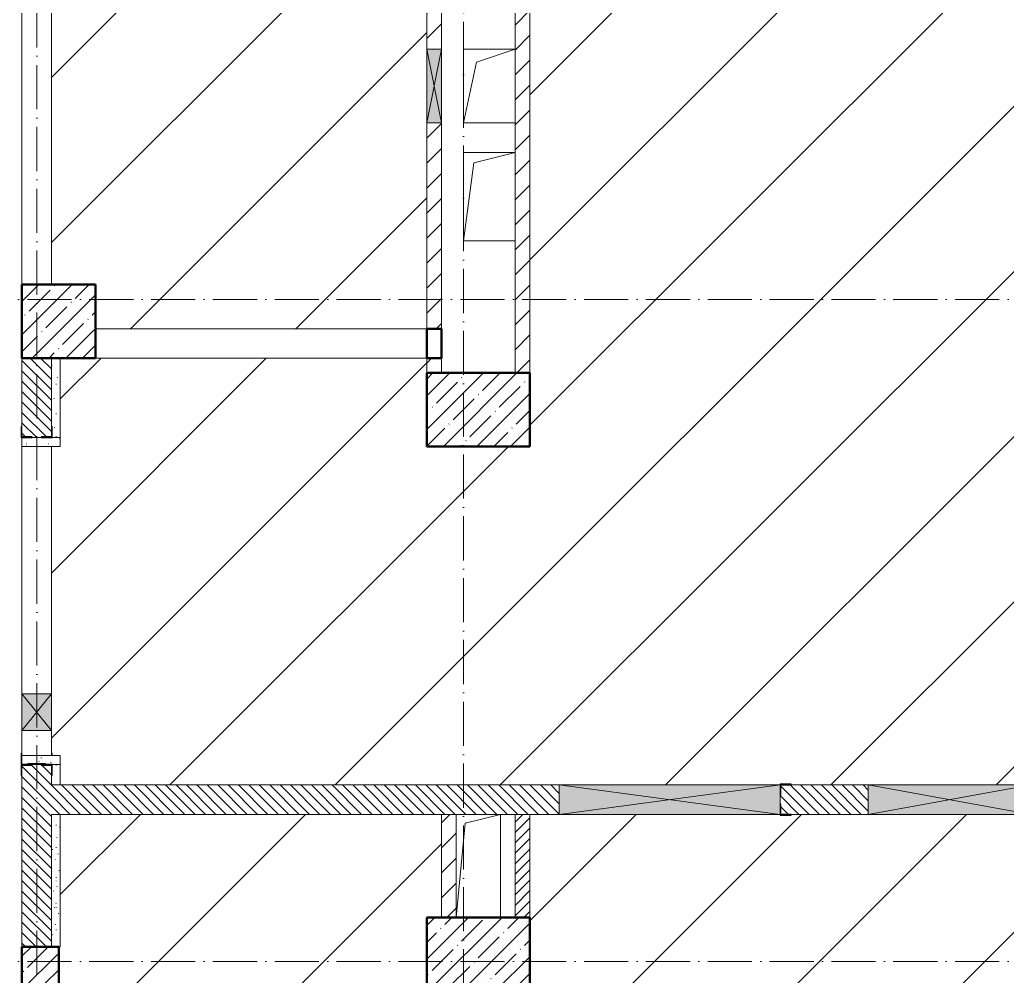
# Model space of a CAD drawing. Header units: millimetres. Extents: x -17017 to 628417, y -109036 to 199237.
# Drawn here: x 117995 to 124703, y 126695 to 133195 of the extents above; entities that cross this region are included whole.
import ezdxf

# ---------------------------------------------------------------- set-up
doc = ezdxf.new("R2010")
doc.units = ezdxf.units.MM
doc.linetypes.add('50_200_ШТРИХ_1Т_ш5_п1_п1_', pattern=[700, 500, -100, 0, -100])
for name, color, linetype, lineweight in [('3.1) ЖБ окна 1.2 м', 102, 'Continuous', 30), ('A-DETL-GENF-OTLN', 7, 'Continuous', 9), ('A-FLOR-____-OTLN', 7, 'Continuous', 9), ('A-GENM-____-MCUT', 7, 'Continuous', 25), ('A-GENM-____-OTLN', 7, 'Continuous', 9), ('A-GENM-____-OTLN-1', 7, 'Continuous', 25), ('A-GLAZ-____-OTLN', 7, 'Continuous', 9), ('A-WALL-____-MCUT', 7, 'Continuous', 13), ('A-WALL-____-MCUT-2', 7, 'Continuous', 50), ('A-WALL-____-PATT-1', 7, 'Continuous', 9), ('A-WALL-FNSH-MCUT-1', 7, 'Continuous', 9), ('I-WALL-____-OTLN', 7, 'Continuous', 9), ('S-COLS-____-MCUT', 7, 'Continuous', 50), ('S-COLS-____-OTLN', 7, 'Continuous', 9), ('S-GRID-____-OTLN-1', 7, '50_200_ШТРИХ_1Т_ш5_п1_п1_', 9), ('стяжа', 7, 'Continuous', 30)]:
    doc.layers.add(name, color=color, linetype=linetype, lineweight=lineweight)
doc.layers.add('A-WALL-____-PATT-2', color=7, linetype='Continuous', lineweight=9, true_color=0x787878)
pattern_1 = [(135, (43259.71, 63713.66), (-35.35534, -35.35534), [])]
pattern_2 = [(45, (43259.71, 63713.66), (-84.85281, 84.85281), [])]
pattern_3 = [(0, (43259.71, 63713.66), (203.2, 50.8), [3.353, -149.047, 3.353, -149.047, -812.8]), (0, (43259.71, 63713.66), (203.2, 50.8), [-304.8, 3.353, -301.447, 3.353, -149.047, -355.6]), (0, (43259.71, 63713.66), (203.2, 50.8), [-762, 3.353, -98.247, 3.353, -250.647]), (120, (43335.91, 63739.06), (-145.59409, 150.576362), [3.353, -149.047, 3.353, -149.047, -812.8]), (120, (43335.91, 63739.06), (-145.59409, 150.576362), [-304.8, 3.353, -301.447, 3.353, -149.047, -355.6]), (120, (43335.91, 63739.06), (-145.59409, 150.576362), [-762, 3.353, -98.247, 3.353, -250.647]), (240, (43361.31, 63840.66), (-57.60591, -201.376362), [3.353, -149.047, 3.353, -149.047, -812.8]), (240, (43361.31, 63840.66), (-57.60591, -201.376362), [-304.8, 3.353, -301.447, 3.353, -149.047, -355.6]), (240, (43361.31, 63840.66), (-57.60591, -201.376362), [-762, 3.353, -98.247, 3.353, -250.647])]

# ---------------------------------------------------------------- blocks, each defined once
blk = doc.blocks.new('BSC_Колонна _Прямоугольная - 500х700-V106-АР1_План отверстий 2 этажа в осях 1-64_Ю-ЯЯ')
at = {"layer": 'S-COLS-____-OTLN'}
h = blk.add_hatch(dxfattribs=at)
h.set_pattern_fill('FP_119', color=256, style=0, pattern_type=2)
h.set_pattern_definition([(315, (-63131.04, 77850), (114.04925, 114.04925), []), (315, (-63131.04, 77735.95), (114.04925, 114.04925), [201.613, -40.323, 3.353, -36.97])])
h.paths.add_polyline_path([(-250, 350), (-250, -350), (250, -350), (250, 350)], flags=0)
at = {"layer": 'S-COLS-____-MCUT'}
for p, q in [((250, 350), (-250, 350)), ((-250, 350), (-250, -350)), ((250, -350), (250, 350)), ((-250, -350), (250, -350))]:
    blk.add_line(p, q, dxfattribs=at)
blk = doc.blocks.new('BSC_Колонна _Прямоугольная - 500х700-V129-АР1_План отверстий 2 этажа в осях 1-64_Ю-ЯЯ')
at = {"layer": 'S-COLS-____-OTLN'}
h = blk.add_hatch(dxfattribs=at)
h.set_pattern_fill('FP_142', color=256, style=0, pattern_type=2)
h.set_pattern_definition([(315, (-66831.04, 77850), (114.04925, 114.04925), []), (315, (-66831.04, 77735.95), (114.04925, 114.04925), [201.613, -40.323, 3.353, -36.97])])
h.paths.add_polyline_path([(-250, -350), (250, -350), (250, 350), (-250, 350), (-250, 95.2)], flags=0)
at = {"layer": 'S-COLS-____-MCUT'}
for p, q in [((250, 350), (-250, 350)), ((-250, 350), (-250, -350)), ((250, -350), (250, 350)), ((-250, -350), (250, -350))]:
    blk.add_line(p, q, dxfattribs=at)
blk = doc.blocks.new('BSC_Колонна _Прямоугольная - 500х500-V144-АР1_План отверстий 2 этажа в осях 1-64_Ю-ЯЯ')
at = {"layer": 'S-COLS-____-OTLN'}
h = blk.add_hatch(dxfattribs=at)
h.set_pattern_fill('FP_157', color=256, style=0, pattern_type=2)
h.set_pattern_definition([(45, (-75000, -67431.04), (-114.04925, 114.04925), []), (45, (-74885.95, -67431.04), (-114.04925, 114.04925), [201.613, -40.323, 3.353, -36.97])])
h.paths.add_polyline_path([(-250, -250), (250, -250), (250, 250), (-250, 250)], flags=0)
at = {"layer": 'S-COLS-____-MCUT'}
for p, q in [((250, 250), (-250, 250)), ((-250, 250), (-250, -250)), ((250, -250), (250, 250)), ((-250, -250), (250, -250))]:
    blk.add_line(p, q, dxfattribs=at)
blk = doc.blocks.new('Фахверк_СКБ_Уголок - 200_3960-28339211-АР1_План отверстий 2 этажа в осях 1-64_Ю-ЯЯ')
at = {"layer": 'A-GENM-____-MCUT'}
for p, q in [((125, 156), (50, 156)), ((50, 156), (50, 150)), ((50, 150), (119, 150)), ((119, 150), (119, 81)), ((125, 81), (125, 156)), ((119, 81), (125, 81)), ((125, 19), (119, 19)), ((119, 19), (119, -50)), ((125, -56), (125, 19)), ((119, -50), (50, -50)), ((50, -50), (50, -56)), ((50, -56), (125, -56))]:
    blk.add_line(p, q, dxfattribs=at)
blk = doc.blocks.new('154_Стойка_СКБ_Уголок - СМ-2540_200-37126399-АР1_План отверстий 2 этажа в осях 1-64_Ю-ЯЯ')
at = {"layer": 'A-GENM-____-MCUT'}
for p, q in [((125, 156), (125, 81)), ((200, 156), (125, 156)), ((131, 81), (131, 150)), ((131, 150), (200, 150)), ((200, 150), (200, 156)), ((125, 81), (131, 81)), ((131, 19), (125, 19)), ((125, 19), (125, -56)), ((131, -50), (131, 19)), ((125, -56), (200, -56)), ((200, -50), (131, -50)), ((200, -56), (200, -50))]:
    blk.add_line(p, q, dxfattribs=at)
blk = doc.blocks.new('Стойка_Влож_Полоса боковая - Полоса-V150-АР1_План отверстий 2 этажа в осях 1-64_Ю-ЯЯ')
at = {"layer": 'A-GENM-____-OTLN'}
for p, q in [((-5, 60), (0, 60)), ((-5, -60), (-5, 60)), ((0, 31), (0, -31)), ((0, -60), (-5, -60))]:
    blk.add_line(p, q, dxfattribs=at)
blk = doc.blocks.new('Фахверк_СКБ_Уголок - 200_3550-28267367-АР1_План отверстий 2 этажа в осях 1-64_Ю-ЯЯ')
at = {"layer": 'A-GENM-____-MCUT'}
for p, q in [((200, 156), (125, 156)), ((125, 156), (125, 81)), ((131, 81), (131, 150)), ((131, 150), (200, 150)), ((200, 150), (200, 156)), ((125, 81), (131, 81)), ((131, 19), (125, 19)), ((125, 19), (125, -56)), ((131, -50), (131, 19)), ((125, -56), (200, -56)), ((200, -50), (131, -50)), ((200, -56), (200, -50))]:
    blk.add_line(p, q, dxfattribs=at)
blk = doc.blocks.new('Стойка_Влож_Уголок_Опорный - Уголок-V151-АР1_План отверстий 2 этажа в осях 1-64_Ю-ЯЯ')
at = {"layer": 'A-GENM-____-OTLN'}
for p, q in [((0, 0), (0, -6)), ((-212, -75), (-212, -60)), ((-6, -6), (0, -6)), ((0, -6), (0, -75)), ((-212, -75), (-206, -75)), ((-6, -75), (0, -75))]:
    blk.add_line(p, q, dxfattribs=at)
blk = doc.blocks.new('AR_Отверстие прямоугольное _в плите_ - AR_Отверстие прямоугольное _в плите_-30552540-АР1_План отверстий 2 этажа в осях 1-64_Ю-ЯЯ')
at = {"layer": 'A-GENM-____-OTLN'}
for p, q in [((175, 250), (-175, 250)), ((-175, 250), (-175, -250)), ((-87.5, 162.5), (175, 250)), ((-175, -250), (-87.5, 162.5)), ((-175, -250), (175, -250))]:
    blk.add_line(p, q, dxfattribs=at)
blk = doc.blocks.new('AR_Отверстие прямоугольное _в плите_ - AR_Отверстие прямоугольное _в плите_-30552533-АР1_План отверстий 2 этажа в осях 1-64_Ю-ЯЯ')
at = {"layer": 'A-GENM-____-OTLN'}
for p, q in [((175, 300), (-175, 300)), ((-175, 300), (-175, -300)), ((-105, 230), (175, 300)), ((-175, -300), (-105, 230)), ((-175, -300), (175, -300))]:
    blk.add_line(p, q, dxfattribs=at)
blk = doc.blocks.new('AR_Отверстие прямоугольное _в плите_ - AR_Отверстие прямоугольное _в плите_-30459803-АР1_План отверстий 2 этажа в осях 1-64_Ю-ЯЯ')
at = {"layer": 'A-GENM-____-OTLN'}
for p, q in [((-90, 290), (150, 350)), ((150, -350), (150, 350)), ((-150, -350), (-90, 290))]:
    blk.add_line(p, q, dxfattribs=at)
blk = doc.blocks.new('BSC_Колонна _Прямоугольная1 - 200х100 _металл_-35191705-АР1_План отверстий 2 этажа в осях 1-64_Ю-ЯЯ')
at = {"layer": 'S-COLS-____-MCUT'}
for p, q in [((100, 50), (-100, 50)), ((-100, 50), (-100, -50)), ((100, -50), (100, 50)), ((-100, -50), (100, -50))]:
    blk.add_line(p, q, dxfattribs=at)
blk = doc.blocks.new('AR_Отверстие прямоугольное _в стене__БезПР - AR_Отверстие прямоугольное _в стене__БезПР-36392898-АР1_План отверстий 2 этажа в осях 1-64_Ю-ЯЯ')
at = {"layer": 'A-GLAZ-____-OTLN'}
blk.add_hatch(color=256, dxfattribs=at).paths.add_polyline_path([(125, 100), (-125, 100), (-125, -100), (125, -100)], flags=0)
at = {"layer": 'A-DETL-GENF-OTLN'}
for p, q in [((-125, -100), (-125, 100)), ((-125, 100), (125, 100)), ((125, 100), (-125, -100)), ((-125, 100), (125, -100)), ((125, 100), (-125, 100)), ((-125, 100), (-125, -100)), ((125, 100), (125, -100)), ((125, -100), (125, 100)), ((125, -100), (-125, -100)), ((-125, -100), (125, -100))]:
    blk.add_line(p, q, dxfattribs=at)
blk = doc.blocks.new('AR_Отверстие прямоугольное _в стене__БезПР - AR_Отверстие прямоугольное _в стене__БезПР-36789370-АР1_План отверстий 2 этажа в осях 1-64_Ю-ЯЯ')
at = {"layer": 'A-GLAZ-____-OTLN'}
blk.add_hatch(color=256, dxfattribs=at).paths.add_polyline_path([(750, -100), (750, 100), (-750, 100), (-750, -100)], flags=0)
at = {"layer": 'A-DETL-GENF-OTLN'}
for p, q in [((-750, -100), (-750, 100)), ((-750, 100), (750, 100)), ((750, 100), (-750, -100)), ((-750, 100), (750, -100)), ((750, 100), (-750, 100)), ((-750, 100), (-750, -100)), ((750, 100), (750, -100)), ((750, -100), (750, 100)), ((750, -100), (-750, -100)), ((-750, -100), (750, -100))]:
    blk.add_line(p, q, dxfattribs=at)
at = {"layer": 'A-GLAZ-____-OTLN'}
blk.add_line((750, 100), (-750, 100), dxfattribs=at)
blk = doc.blocks.new('AR_Отверстие прямоугольное _в стене_ - AR_Отверстие прямоугольное _в стене__ОВ-36826716-АР1_План отверстий 2 этажа в осях 1-64_Ю-ЯЯ')
at = {"layer": 'A-GLAZ-____-OTLN'}
blk.add_hatch(color=256, dxfattribs=at).paths.add_polyline_path([(550, -100), (550, 100), (-550, 100), (-550, -100), (239.8, -100)], flags=0)
at = {"layer": 'A-DETL-GENF-OTLN'}
for p, q in [((-550, -100), (-550, 100)), ((-550, 100), (550, 100)), ((550, 100), (-550, -100)), ((-550, 100), (550, -100)), ((550, 100), (-550, 100)), ((-550, 100), (-550, -100)), ((550, 100), (550, -100)), ((550, -100), (550, 100)), ((550, -100), (-550, -100)), ((-550, -100), (550, -100))]:
    blk.add_line(p, q, dxfattribs=at)
blk = doc.blocks.new('AR_Отверстие прямоугольное _в стене__БезПР - AR_Отверстие прямоугольное _в стене__БезПР-36788837-АР1_План отверстий 2 этажа в осях 1-64_Ю-ЯЯ')
at = {"layer": 'A-GLAZ-____-OTLN'}
blk.add_hatch(color=256, dxfattribs=at).paths.add_polyline_path([(250, -50), (250, 50), (-250, 50), (-250, -50)], flags=0)
at = {"layer": 'A-DETL-GENF-OTLN'}
for p, q in [((-250, -50), (-250, 50)), ((-250, 50), (250, 50)), ((250, 50), (-250, -50)), ((-250, 50), (250, -50)), ((250, 50), (-250, 50)), ((-250, 50), (-250, -50)), ((250, 50), (250, -50)), ((250, -50), (250, 50)), ((250, -50), (-250, -50)), ((-250, -50), (250, -50))]:
    blk.add_line(p, q, dxfattribs=at)
at = {"layer": 'A-GLAZ-____-OTLN'}
blk.add_line((250, 50), (-250, 50), dxfattribs=at)
blk = doc.blocks.new('2этаж')
at = {"layer": 'S-GRID-____-OTLN-1', "color": 251, "ltscale": 0.6, "true_color": 0x636466}
for p, q in [((62158.3, 549908.8), (62158.3, 498997)), ((59258.3, 549613.9), (59258.3, 499306.9)), ((88482.7, 526597), (-20260.4, 526597)), ((88482.7, 522097), (-20260.4, 522097))]:
    blk.add_line(p, q, dxfattribs=at)

msp = doc.modelspace()

# ---------------------------------------------------------------- hatches: boundary and pattern name
at = {"layer": 'A-WALL-____-PATT-1'}
h = msp.add_hatch(dxfattribs=at)
h.set_pattern_fill('FP_4', color=256, style=0, pattern_type=2)
h.set_pattern_definition(pattern_2)
h.paths.add_polyline_path([(120759.7, 130794.7), (120859.7, 130794.7), (120859.7, 130894.7), (120759.7, 130894.7)], flags=0)
h.paths.add_polyline_path([(120859.7, 131094.7), (120859.7, 132494.7), (120759.7, 132494.7), (120759.7, 131094.7)], flags=0)
h.paths.add_polyline_path([(120759.7, 132994.7), (120859.7, 132994.7), (120859.7, 133594.7), (120759.7, 133594.7)], flags=0)
h = msp.add_hatch(dxfattribs=at)
h.set_pattern_fill('FP_4', color=256, style=0, pattern_type=2)
h.set_pattern_definition(pattern_2)
h.paths.add_polyline_path([(121459.7, 130794.7), (121459.7, 133594.7), (121359.7, 133594.7), (121359.7, 130794.7)], flags=0)
h = msp.add_hatch(dxfattribs=at)
h.set_pattern_fill('FP_6', color=256, style=0, pattern_type=2)
h.set_pattern_definition(pattern_1)
h.paths.add_polyline_path([(118209.7, 126894.7), (118209.7, 128128.7), (118140.7, 128128.7), (118140.7, 128134.7), (118078.7, 128134.7), (118078.7, 128128.7), (118009.7, 128128.7), (118009.7, 126894.7)], flags=0)
h.paths.add_polyline_path([(118140.7, 130354.7), (118140.7, 130360.7), (118209.7, 130360.7), (118209.7, 130894.7), (118009.7, 130894.7), (118009.7, 130360.7), (118078.7, 130360.7), (118078.7, 130354.7)], flags=0)
h = msp.add_hatch(dxfattribs=at)
h.set_pattern_fill('FP_6', color=256, style=0, pattern_type=2)
h.set_pattern_definition(pattern_1)
h.paths.add_polyline_path([(132509.7, 127794.7), (132509.7, 127994.7), (128115.7, 127994.7), (128115.7, 127925.7), (128109.7, 127925.7), (128109.7, 127994.7), (124859.7, 127994.7), (124859.7, 127794.7), (125484.7, 127794.7), (125484.7, 127894.7), (126734.7, 127894.7), (126734.7, 127794.7), (128109.7, 127794.7), (128109.7, 127863.7), (128115.7, 127863.7), (128115.7, 127794.7), (132309.7, 127794.7)], flags=0)
h.paths.add_polyline_path([(123234.7, 127794.7), (123759.7, 127794.7), (123759.7, 127994.7), (123165.7, 127994.7), (123165.7, 127925.7), (123159.7, 127925.7), (123159.7, 127863.7), (123165.7, 127863.7), (123165.7, 127794.7)], flags=0)
h.paths.add_polyline_path([(121659.7, 127794.7), (121659.7, 127994.7), (118209.7, 127994.7), (118209.7, 127794.7), (121014.6, 127794.7)], flags=0)
h = msp.add_hatch(dxfattribs=at)
h.set_pattern_fill('FP_4', color=256, style=0, pattern_type=2)
h.set_pattern_definition(pattern_2)
h.paths.add_polyline_path([(120959.7, 127094.7), (120959.7, 127794.7), (120859.7, 127794.7), (120859.7, 127094.7)], flags=0)
h = msp.add_hatch(dxfattribs=at)
h.set_pattern_fill('FP_5', color=256, style=0, pattern_type=2)
h.set_pattern_definition([(45, (43259.71, 63713.66), (-35.35534, 35.35534), [])])
h.paths.add_polyline_path([(121459.7, 127094.7), (121459.7, 127794.7), (121359.7, 127794.7), (121359.7, 127094.7)], flags=0)
h = msp.add_hatch(dxfattribs=at)
h.set_pattern_fill('FP_13', color=256, style=0, pattern_type=2)
h.set_pattern_definition([(45, (43259.71, 63713.66), (-114.04925, 114.04925), []), (45, (43373.76, 63713.66), (-114.04925, 114.04925), [201.612, -40.322, 3.353, -36.97])])
h.paths.add_polyline_path([(118009.7, 118844.7), (118259.7, 118844.7), (118259.7, 126894.7), (118009.7, 126894.7), (118009.7, 119323.8)], flags=0)
at = {"layer": 'A-WALL-____-PATT-2'}
h = msp.add_hatch(dxfattribs=at)
h.set_pattern_fill('FP_165', color=256, style=0, pattern_type=2)
h.set_pattern_definition(pattern_3)
h.paths.add_polyline_path([(118215.7, 127994.7), (118269.7, 127994.7), (118269.7, 128134.7), (118215.7, 128134.7), (118215.7, 128059.7), (118209.7, 128059.7), (118209.7, 127994.7)], flags=0)
h.paths.add_polyline_path([(118215.7, 130354.7), (118269.7, 130354.7), (118269.7, 130894.7), (118209.7, 130894.7), (118209.7, 130429.7), (118215.7, 130429.7), (118215.7, 130360.7)], flags=0)
h = msp.add_hatch(dxfattribs=at)
h.set_pattern_fill('FP_165', color=256, style=0, pattern_type=2)
h.set_pattern_definition(pattern_3)
h.paths.add_polyline_path([(118215.7, 130294.7), (118269.7, 130294.7), (118269.7, 130354.7), (118009.7, 130354.7), (118009.7, 130294.7), (118209.7, 130294.7)], flags=0)
h = msp.add_hatch(dxfattribs=at)
h.set_pattern_fill('FP_165', color=256, style=0, pattern_type=2)
h.set_pattern_definition(pattern_3)
h.paths.add_polyline_path([(118009.7, 128134.7), (118049.7, 128134.7), (118049.7, 128139.7), (118169.7, 128139.7), (118169.7, 128134.7), (118269.7, 128134.7), (118269.7, 128194.7), (118009.7, 128194.7)], flags=0)
h = msp.add_hatch(dxfattribs=at)
h.set_pattern_fill('FP_165', color=256, style=0, pattern_type=2)
h.set_pattern_definition(pattern_3)
h.paths.add_polyline_path([(118269.7, 126894.7), (118269.7, 127794.7), (118209.7, 127794.7), (118209.7, 126894.7)], flags=0)
at = {"layer": 'стяжа'}
h = msp.add_hatch(dxfattribs=at)
h.set_pattern_fill('ANSI31', color=5, scale=250)
h.paths.add_polyline_path([(126059.7, 141394.7), (126059.7, 141894.7), (126059.7, 143394.7), (126559.7, 143394.7), (126559.7, 145394.7), (126059.7, 145394.7), (126059.7, 145894.7), (126459.7, 145894.7), (126459.7, 146719.7), (126453.7, 146719.7), (126453.7, 146794.7), (126453.7, 146800.7), (126453.7, 146869.7), (126459.7, 148494.7), (126453.7, 148494.7), (126453.7, 148569.7), (126459.7, 148894.7), (126159.7, 148894.7), (126159.7, 149144.7), (121509.7, 149144.7), (121509.7, 149138.7), (121457.5, 149138.7), (121457.5, 149044.7), (121259.7, 149044.7), (121259.7, 148894.7), (120759.7, 148894.7), (120759.7, 149044.7), (120559.7, 149044.7), (120559.7, 149144.7), (120384.7, 149144.7), (120384.7, 149138.7), (120309.7, 149138.7), (118509.7, 149144.7), (118509.7, 148894.7), (118209.7, 148894.7), (118209.7, 147594.7), (119009.7, 147594.7), (119009.7, 147494.7), (119009.7, 147444.7), (119009.7, 146094.7), (119009.7, 146044.7), (119009.7, 145944.7), (118709.7, 145944.7), (118709.7, 144094.7), (118209.7, 144094.7), (118209.7, 139544.7), (118509.7, 139544.7), (118959.7, 139544.7), (118959.7, 137644.7), (118209.7, 137644.7), (118209.7, 134094.7), (118509.7, 134094.7), (118509.7, 133594.7), (118209.7, 133594.7), (118209.7, 131394.7), (118509.7, 131394.7), (118509.7, 131094.7), (120759.7, 131094.7), (120759.7, 132494.7), (120759.7, 132994.7), (120759.7, 133594.7), (120759.7, 134094.7), (120759.7, 134594.7), (120759.7, 136144.7), (124159.7, 136144.7), (124209.7, 136144.7), (124839.7, 136144.7), (126189.7, 136144.7), (126659.7, 136144.7), (126659.7, 138694.7), (126059.7, 138694.7), (126059.7, 139044.7), (126059.7, 139544.7)])
h.paths.add_polyline_path([(121459.7, 140344.7), (121459.7, 139544.7), (121459.7, 139044.7), (120759.7, 139044.7), (120759.7, 139544.7), (120759.7, 140344.7)], flags=16)
h.paths.add_polyline_path([(121459.7, 141394.7), (120759.7, 141394.7), (120759.7, 141894.7), (120759.7, 142294.7), (121459.7, 142294.7), (121459.7, 141894.7)], flags=16)
h.paths.add_polyline_path([(121359.7, 140244.4), (121359.7, 139544.7), (120859.7, 139544.7), (120859.7, 140244.7), (121360.8, 140244.7)], flags=0)
h.paths.add_polyline_path([(120859.7, 141894.7), (120859.7, 142194.7), (121361.7, 142194.7), (121359.7, 142194.4), (121359.7, 141894.7)], flags=0)
h.paths.add_polyline_path([(121459.7, 145394.7), (120759.7, 145394.7), (120759.7, 145894.7), (121459.7, 145894.7)], flags=16)
h = msp.add_hatch(dxfattribs=at)
h.set_pattern_fill('ANSI31', color=5, scale=250)
h.paths.add_polyline_path([(134639.7, 138864.7), (136939.7, 138864.7), (136939.7, 142794.7), (136509.7, 142794.7), (136509.7, 143294.7), (136939.7, 143294.7), (136939.7, 144544.7), (136509.7, 144544.7), (136509.7, 145244.7), (136509.7, 145744.7), (135709.7, 145744.7), (135709.7, 146938.7), (135640.7, 146938.7), (135640.7, 146944.7), (135509.7, 146944.7), (135509.7, 148544.7), (135503.7, 148544.7), (135503.7, 148619.7), (135509.7, 149144.7), (135084.7, 149144.7), (135084.7, 149138.7), (135009.7, 149138.7), (135009.7, 149144.7), (133209.7, 149144.7), (133209.7, 149138.7), (133134.7, 149138.7), (132509.7, 149144.7), (132509.7, 148894.7), (132009.7, 148894.7), (132009.7, 149144.7), (130209.7, 149144.7), (130209.7, 149138.7), (130134.7, 149138.7), (129759.7, 149141), (129759.7, 149044.7), (129559.7, 149044.7), (129559.7, 149144.7), (129159.7, 149144.7), (129159.7, 149138.7), (129084.7, 149138.7), (127284.7, 149144.7), (127284.7, 149138.7), (127209.7, 149138.7), (126859.7, 149142.5), (126859.7, 149044.7), (126659.7, 149044.7), (126659.7, 148894.7), (126659.7, 148569.7), (126665.7, 148569.7), (126665.7, 148494.7), (126660, 146869.7), (126665.7, 146869.7), (126665.7, 146800.7), (126665.7, 146794.7), (126665.7, 146719.7), (126661.5, 146144.7), (127059.7, 146144.7), (127059.7, 144744.7), (127059.7, 141794.7), (127059.7, 140394.7), (127059.7, 137444.7), (127059.7, 136044.7), (126189.7, 136044.7), (124839.7, 136044.7), (124209.7, 136044.7), (124159.7, 136044.7), (121709.7, 136044.7), (121709.7, 133594.7), (121459.7, 133594.7), (121459.7, 130794.7), (121459.7, 130294.7), (120759.7, 130294.7), (120759.7, 130794.7), (120759.7, 130894.7), (118509.7, 130894.7), (118269.7, 130894.7), (118269.7, 130354.7), (118269.7, 130294.7), (118209.7, 130294.7), (118209.7, 128614.7), (118209.7, 128364.7), (118209.7, 128209.7), (118269.7, 128209.7), (118269.7, 127994.7), (121659.7, 127994.7), (123159.7, 127994.7), (123159.7, 128000.7), (123234.7, 128000.7), (123759.7, 127994.7), (124859.7, 127994.7), (128109.7, 127994.7), (128109.7, 128000.7), (128184.7, 128000.7), (132509.7, 127994.7), (132509.7, 127094.7), (132509.7, 126594.7), (132509.7, 123594.7), (132509.7, 123094.7), (132509.7, 121069.7), (132515.7, 121069.7), (132515.7, 120994.7), (132469.7, 120994.7), (132469.7, 120989.7), (132303.7, 120989.7), (132303.7, 121069.7), (132309.7, 123094.7), (131809.7, 123094.7), (131809.7, 123494.7), (130655.7, 123494.7), (130609.7, 123494.7), (129609.7, 123494.7), (129563.7, 123494.7), (129409.7, 123494.7), (129409.7, 121144.7), (129409.7, 121094.7), (129409.7, 119094.7), (129534.7, 119094.7), (129534.7, 119100.7), (129609.7, 119100.7), (129615.7, 119100.7), (129684.7, 119100.7), (129919.7, 119094.7), (130369.7, 119094.7), (130759.7, 119094.7), (130809.7, 119094.7), (130924.7, 119094.7), (131124.7, 119094.7), (132009.7, 119094.7), (132009.7, 119394.7), (132509.7, 119394.7), (132509.7, 119788.7), (132440.7, 119788.7), (132378.7, 119794.7), (132440.7, 119794.7), (132515.7, 119794.7), (132515.7, 119719.7), (132509.7, 119394.7), (132509.7, 119094.7), (136509.7, 119094.7), (136509.7, 119394.7), (136939.7, 119394.7), (136939.7, 124844.7), (136509.7, 124844.7), (136509.7, 125344.7), (136939.7, 125344.7), (136939.7, 127844.7), (136509.7, 127844.7), (136509.7, 128274.7), (134639.7, 128274.7)])
h.paths.add_polyline_path([(127059.7, 134094.7), (127059.7, 133594.7), (126759.7, 133594.7), (126059.7, 133594.7), (126059.7, 134094.7), (126759.7, 134094.7)], flags=16)
h.paths.add_polyline_path([(127047.2, 134082.2), (127047.2, 133607.2), (126759.7, 133607.2), (126759.7, 134082.2)], flags=0)
h.paths.add_polyline_path([(131809.7, 134294.7), (131959.7, 134294.7), (132359.7, 134294.7), (132509.7, 134294.7), (132509.7, 134094.7), (132509.7, 133594.7), (131809.7, 133594.7), (131809.7, 134094.7)], flags=16)
h.paths.add_polyline_path([(131822.2, 134282.2), (131959.7, 134282.2), (131959.7, 134219.7), (132359.7, 134219.7), (132359.7, 134282.2), (132497.2, 134282.2), (132497.2, 134094.7), (131822.2, 134094.7)], flags=0)
h.paths.add_polyline_path([(131809.7, 137794.7), (131809.7, 137894.7), (131809.7, 138044.7), (131809.7, 139044.7), (131809.7, 139544.7), (132509.7, 139544.7), (132509.7, 139044.7), (132509.7, 138044.7), (132509.7, 137894.7), (132509.7, 137794.7)], flags=16)
h.paths.add_polyline_path([(131809.7, 137894.7), (131809.7, 138044.7), (131909.7, 138044.7), (131909.7, 138194.7), (132409.7, 138194.7), (132409.7, 138044.7), (132509.7, 138044.7), (132509.7, 137894.7), (132409.7, 137894.7), (131909.7, 137894.7)], flags=16)
h.paths.add_polyline_path([(131809.7, 137894.7), (131859.7, 137969.7), (131809.7, 138044.7), (131909.7, 138044.7), (131909.7, 137894.7)], flags=0)
h.paths.add_polyline_path([(132009.7, 138944.7), (131909.7, 138294.7), (131909.7, 138294.7), (132409.7, 138294.7), (132409.7, 139044.7)], flags=0)
h.paths.add_polyline_path([(132409.7, 137894.7), (132409.7, 138044.7), (132509.7, 138044.7), (132459.7, 137969.7), (132509.7, 137894.7)], flags=0)
h.paths.add_polyline_path([(131709.7, 131294.7), (132509.7, 131294.7), (132509.7, 130794.7), (132509.7, 130294.7), (131809.7, 130294.7), (131709.7, 130294.7)], flags=16)
h.paths.add_polyline_path([(131809.7, 131194.7), (132409.7, 131194.7), (132409.7, 130794.7), (131809.7, 130794.7)], flags=0)
h.paths.add_polyline_path([(126759.7, 130794.7), (126759.7, 130294.7), (126759.7, 130094.7), (126759.7, 128994.7), (126759.7, 128894.7), (125959.7, 128894.7), (125959.7, 130794.7), (126059.7, 130794.7)], flags=16)
h.paths.add_polyline_path([(126059.7, 130294.7), (126659.7, 130294.7), (126659.7, 130094.7), (126759.7, 130094.7), (126759.7, 128994.7), (126659.7, 128994.7), (126059.7, 128994.7)], flags=0)
h.paths.add_polyline_path([(126759.7, 130094.7), (126709.7, 129544.7), (126759.7, 128994.7), (126659.7, 128994.7), (126659.7, 130094.7)], flags=0)
h.paths.add_polyline_path([(131809.7, 141394.7), (131809.7, 141894.7), (132509.7, 141894.7), (132509.7, 141394.7)], flags=16)
h.paths.add_polyline_path([(131809.7, 145394.7), (131809.7, 145894.7), (131809.7, 146294.7), (132509.7, 146294.7), (132509.7, 145894.7), (132509.7, 145394.7)], flags=16)
h.paths.add_polyline_path([(131909.7, 145894.7), (131909.7, 146194.7), (132409.7, 146194.7), (132409.7, 145894.7)], flags=0)
h.paths.add_polyline_path([(135509.7, 144644.7), (135509.7, 145944.7), (135509.7, 146869.7), (135503.7, 146869.7), (135503.7, 146938.7), (135509.7, 146938.7), (135509.7, 146869.7), (135509.7, 145944.7), (135609.7, 145944.7), (135609.7, 144644.7)], flags=16)
h.paths.add_polyline_path([(135509.7, 144644.7), (135509.7, 145944.7), (135609.7, 145944.7), (135609.7, 144644.7)], flags=16)
h.paths.add_polyline_path([(132378.7, 119788.7), (132469.7, 119799.7), (132349.7, 119799.7), (132349.7, 119788.7)], flags=17)
h.paths.add_polyline_path([(132309.7, 119788.7), (132303.7, 119794.7), (132303.7, 119719.7), (132309.7, 119719.7)], flags=17)
h = msp.add_hatch(dxfattribs=at)
h.set_pattern_fill('ANSI31', color=5, scale=250)
h.paths.add_polyline_path([(121359.7, 125889.7), (121359.7, 126239.7), (121359.7, 126594.7), (120759.7, 126594.7), (120759.7, 127094.7), (120859.7, 127094.7), (120859.7, 127794.7), (118269.7, 127794.7), (118269.7, 126894.7), (118259.7, 126894.7), (118259.7, 119094.7), (118484.7, 119094.7), (118484.7, 119100.7), (118559.7, 119100.7), (118565.7, 119100.7), (118634.7, 119100.7), (118709.7, 119094.7), (119409.7, 119094.7), (119634.7, 119094.7), (119634.7, 119100.7), (119703.7, 119100.7), (119709.7, 119100.7), (119784.7, 119100.7), (119909.7, 119094.7), (120609.7, 119094.7), (120759.7, 119094.7), (120759.7, 119394.7), (121259.7, 119394.7), (121259.7, 119094.7), (122059.7, 119094.7), (122059.7, 120644.7), (122059.7, 121094.7), (122059.7, 121598.7), (122059.7, 121644.7), (122059.7, 122034.7), (122059.7, 122294.7), (122059.7, 122794.7), (122059.7, 122840.7), (122059.7, 123094.7), (121459.7, 123094.7), (120759.7, 123094.7), (120759.7, 123594.7), (120759.7, 124544.7), (121359.7, 124544.7), (121359.7, 125398.7), (121359.7, 125444.7)])
h.paths.add_polyline_path([(126059.7, 126594.7), (126059.7, 127094.7), (126059.7, 127794.7), (125484.7, 127794.7), (124859.7, 127794.7), (123759.7, 127794.7), (123234.7, 127794.7), (123234.7, 127788.7), (123159.7, 127788.7), (121659.7, 127794.7), (121459.7, 127794.7), (121459.7, 127094.7), (121459.7, 126594.7), (121459.7, 126239.7), (121459.7, 125889.7), (121459.7, 125444.7), (121459.7, 125398.7), (121459.7, 125314.7), (126059.7, 125314.7)])
h.paths.add_polyline_path([(125659.7, 126394.7), (125659.7, 126594.7), (125859.7, 126594.7), (125859.7, 126394.7)], flags=16)
h.paths.add_polyline_path([(125659.7, 122644.7), (125659.7, 123724.7), (124209.7, 123724.7), (124159.7, 123724.7), (122509.7, 123724.7), (122209.7, 123724.7), (122159.7, 123724.7), (122159.7, 122840.7), (122159.7, 122794.7), (122159.7, 122294.7), (122159.7, 122034.7), (122159.7, 121644.7), (122159.7, 121598.7), (122159.7, 121194.7), (123709.7, 121194.7), (123709.7, 121619.7), (123809.7, 121619.7), (123809.7, 121194.7), (124609.7, 121194.7), (124609.7, 121894.7), (125659.7, 121894.7), (125659.7, 122144.7)])
h.paths.add_polyline_path([(123759.7, 122894.4), (123759.7, 123094.4), (123959.7, 123094.4), (123959.7, 122894.4)], flags=16)
h.paths.add_polyline_path([(124404.7, 122039.7), (124424.7, 122039.7), (124424.7, 121929.7), (124574.7, 121929.7), (124574.7, 121909.7), (124404.7, 121909.7)], flags=16)
h.paths.add_polyline_path([(124404.7, 122689.7), (124404.7, 122929.7), (124424.7, 122929.7), (124424.7, 122819.7), (125624.7, 122819.7), (125624.7, 122799.7), (124424.7, 122799.7), (124424.7, 122689.7)], flags=16)
h.paths.add_polyline_path([(124404.7, 123579.7), (124404.7, 123689.7), (124424.7, 123689.7), (124424.7, 123579.7)], flags=16)
h.paths.add_polyline_path([(124259.7, 120344.7), (124259.7, 121094.7), (123809.7, 121094.7), (123809.7, 120319.7), (123709.7, 120319.7), (123709.7, 121094.7), (122159.7, 121094.7), (122159.7, 120644.7), (122159.7, 119094.7), (122384.7, 119094.7), (122384.7, 119100.7), (122459.7, 119100.7), (122465.7, 119100.7), (122534.7, 119100.7), (123384.7, 119095.2), (123384.7, 119100.7), (123453.7, 119100.7), (123459.7, 119100.7), (123534.7, 119100.7), (123869.7, 119094.7), (124219.7, 119094.7), (124259.7, 119094.7), (124259.7, 119844.7)])

# ---------------------------------------------------------------- linework, layer by layer
at = {"layer": 'A-FLOR-____-OTLN'}
for p, q in [((121009.7, 132994.7), (121359.7, 132994.7)), ((121009.7, 132494.7), (121009.7, 132994.7)), ((121359.7, 132494.7), (121009.7, 132494.7)), ((121009.7, 132292.3), (121359.7, 132292.3)), ((121009.7, 131692.3), (121009.7, 132292.3)), ((121359.7, 131692.3), (121009.7, 131692.3)), ((121259.7, 127794.7), (121259.7, 127094.7))]:
    msp.add_line(p, q, dxfattribs=at)
at = {"layer": 'A-WALL-____-MCUT'}
for p, q in [((118009.7, 130894.7), (118009.7, 130429.7)), ((118209.7, 130894.7), (118209.7, 130429.7)), ((118078.7, 130354.7), (118140.7, 130354.7)), ((118009.7, 128059.7), (118009.7, 126894.7)), ((118209.7, 127994.7), (118209.7, 128059.7)), ((121659.7, 127994.7), (118209.7, 127994.7)), ((123759.7, 127994.7), (123234.7, 127994.7)), ((118209.7, 127794.7), (121659.7, 127794.7)), ((118209.7, 126894.7), (118209.7, 127794.7)), ((123234.7, 127794.7), (123759.7, 127794.7))]:
    msp.add_line(p, q, dxfattribs=at)
at = {"layer": 'A-WALL-____-MCUT-2'}
for p, q in [((118009.7, 126894.7), (118009.7, 118844.7)), ((118259.7, 126894.7), (118009.7, 126894.7)), ((118259.7, 118844.7), (118259.7, 126894.7))]:
    msp.add_line(p, q, dxfattribs=at)
at = {"layer": 'A-WALL-FNSH-MCUT-1'}
for p, q in [((120759.7, 133594.7), (120759.7, 132994.7)), ((120859.7, 132994.7), (120859.7, 133594.7)), ((121359.7, 133594.7), (121359.7, 130794.7)), ((121459.7, 130794.7), (121459.7, 133594.7)), ((120759.7, 132494.7), (120759.7, 131094.7)), ((120859.7, 131094.7), (120859.7, 132494.7)), ((118269.7, 130354.7), (118269.7, 130894.7)), ((120759.7, 130894.7), (120759.7, 130794.7)), ((120859.7, 130794.7), (120859.7, 130894.7)), ((118009.7, 130354.7), (118009.7, 130294.7)), ((118140.7, 130354.7), (118078.7, 130354.7)), ((118215.7, 130354.7), (118269.7, 130354.7)), ((118269.7, 130354.7), (118215.7, 130354.7)), ((118269.7, 130294.7), (118269.7, 130354.7)), ((118009.7, 130294.7), (118269.7, 130294.7)), ((118269.7, 128194.7), (118009.7, 128194.7)), ((118009.7, 128194.7), (118009.7, 128134.7)), ((118269.7, 127994.7), (118269.7, 128194.7)), ((118269.7, 128134.7), (118215.7, 128134.7)), ((118215.7, 128134.7), (118269.7, 128134.7)), ((118269.7, 126894.7), (118269.7, 127794.7)), ((120859.7, 127794.7), (120859.7, 127094.7)), ((120959.7, 127094.7), (120959.7, 127794.7)), ((121359.7, 127794.7), (121359.7, 127094.7)), ((121459.7, 127094.7), (121459.7, 127794.7)), ((118259.7, 126894.7), (118269.7, 126894.7))]:
    msp.add_line(p, q, dxfattribs=at)
at = {"layer": 'I-WALL-____-OTLN'}
for p, q in [((118009.7, 131394.7), (118009.7, 133594.7)), ((118209.7, 133594.7), (118209.7, 131394.7)), ((118509.7, 131094.7), (120759.7, 131094.7)), ((120759.7, 130894.7), (118509.7, 130894.7)), ((118009.7, 128614.7), (118009.7, 130294.7)), ((118209.7, 130294.7), (118209.7, 128614.7)), ((118009.7, 128194.7), (118009.7, 128364.7)), ((118209.7, 128364.7), (118209.7, 128194.7))]:
    msp.add_line(p, q, dxfattribs=at)

# ---------------------------------------------------------------- block references
at = {"layer": '3.1) ЖБ окна 1.2 м'}
msp.add_blockref('2этаж', (58851.4, -395302.3), dxfattribs=at)
at = {"layer": 'A-GENM-____-OTLN'}
for name, p in [('AR_Отверстие прямоугольное _в плите_ - AR_Отверстие прямоугольное _в плите_-30552540-АР1_План отверстий 2 этажа в осях 1-64_Ю-ЯЯ', (121184.7, 132744.7)), ('AR_Отверстие прямоугольное _в плите_ - AR_Отверстие прямоугольное _в плите_-30552533-АР1_План отверстий 2 этажа в осях 1-64_Ю-ЯЯ', (121184.7, 131992.3)), ('AR_Отверстие прямоугольное _в плите_ - AR_Отверстие прямоугольное _в плите_-30459803-АР1_План отверстий 2 этажа в осях 1-64_Ю-ЯЯ', (121109.7, 127444.7))]:
    msp.add_blockref(name, p, dxfattribs=at)
for name, p, rotation in [('Стойка_Влож_Уголок_Опорный - Уголок-V151-АР1_План отверстий 2 этажа в осях 1-64_Ю-ЯЯ', (118003.7, 128134.7), 180), ('Стойка_Влож_Полоса боковая - Полоса-V150-АР1_План отверстий 2 этажа в осях 1-64_Ю-ЯЯ', (118109.7, 128134.7), 270)]:
    msp.add_blockref(name, p, dxfattribs=dict(at, rotation=rotation))
at = {"layer": 'A-GENM-____-OTLN-1'}
for name, p, rotation in [('Фахверк_СКБ_Уголок - 200_3550-28267367-АР1_План отверстий 2 этажа в осях 1-64_Ю-ЯЯ', (118159.7, 130229.7), 90), ('154_Стойка_СКБ_Уголок - СМ-2540_200-37126399-АР1_План отверстий 2 этажа в осях 1-64_Ю-ЯЯ', (118059.7, 128259.7), 270), ('Фахверк_СКБ_Уголок - 200_3960-28339211-АР1_План отверстий 2 этажа в осях 1-64_Ю-ЯЯ', (123284.7, 127944.7), 180)]:
    msp.add_blockref(name, p, dxfattribs=dict(at, rotation=rotation))
at = {"layer": 'A-GLAZ-____-OTLN'}
for name, p, rotation in [('AR_Отверстие прямоугольное _в стене__БезПР - AR_Отверстие прямоугольное _в стене__БезПР-36788837-АР1_План отверстий 2 этажа в осях 1-64_Ю-ЯЯ', (120809.7, 132744.7), 269.9999999999994), ('AR_Отверстие прямоугольное _в стене__БезПР - AR_Отверстие прямоугольное _в стене__БезПР-36392898-АР1_План отверстий 2 этажа в осях 1-64_Ю-ЯЯ', (118109.7, 128489.7), 90)]:
    msp.add_blockref(name, p, dxfattribs=dict(at, rotation=rotation))
for name, p in [('AR_Отверстие прямоугольное _в стене__БезПР - AR_Отверстие прямоугольное _в стене__БезПР-36789370-АР1_План отверстий 2 этажа в осях 1-64_Ю-ЯЯ', (122409.7, 127894.7)), ('AR_Отверстие прямоугольное _в стене_ - AR_Отверстие прямоугольное _в стене__ОВ-36826716-АР1_План отверстий 2 этажа в осях 1-64_Ю-ЯЯ', (124309.7, 127894.7))]:
    msp.add_blockref(name, p, dxfattribs=at)
at = {"layer": 'S-COLS-____-OTLN'}
msp.add_blockref('BSC_Колонна _Прямоугольная - 500х500-V144-АР1_План отверстий 2 этажа в осях 1-64_Ю-ЯЯ', (118259.7, 131144.7), dxfattribs=at)
for name, p, rotation in [('BSC_Колонна _Прямоугольная1 - 200х100 _металл_-35191705-АР1_План отверстий 2 этажа в осях 1-64_Ю-ЯЯ', (120809.7, 130994.7), 270.0000000000001), ('BSC_Колонна _Прямоугольная - 500х700-V129-АР1_План отверстий 2 этажа в осях 1-64_Ю-ЯЯ', (121109.7, 130544.7), 89.9999999999999), ('BSC_Колонна _Прямоугольная - 500х700-V106-АР1_План отверстий 2 этажа в осях 1-64_Ю-ЯЯ', (121109.7, 126844.7), 89.9999999999999)]:
    msp.add_blockref(name, p, dxfattribs=dict(at, rotation=rotation))

doc.saveas('drawing.dxf')
